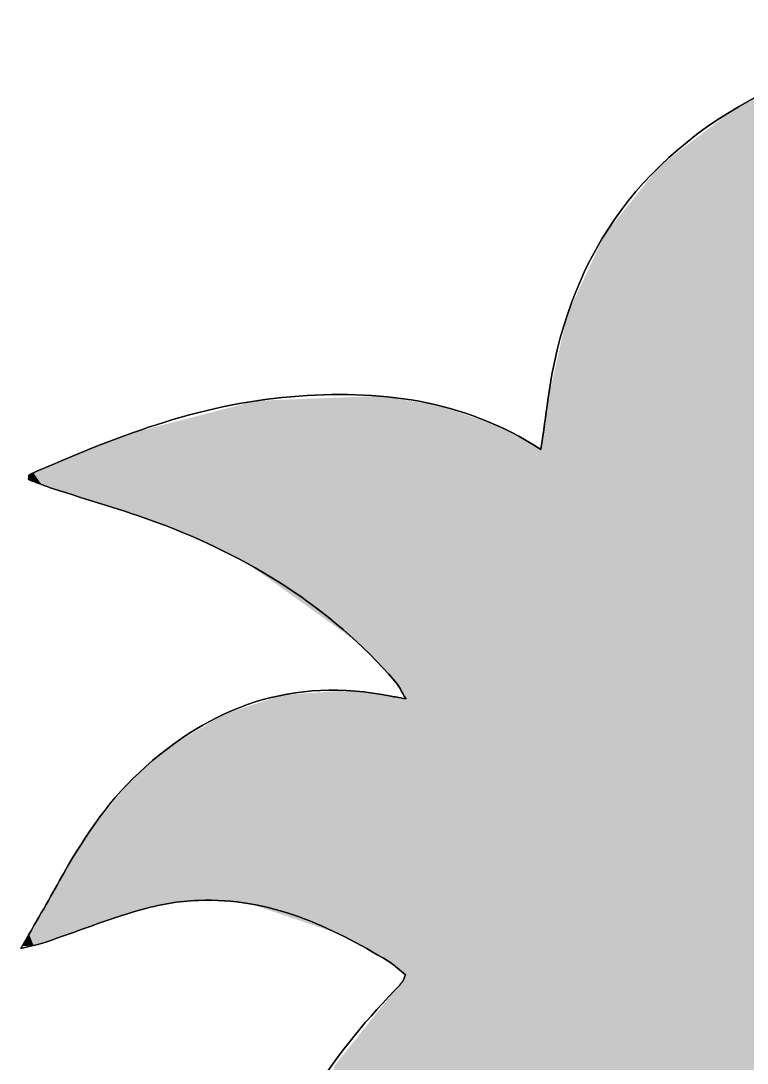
# Model space of a CAD drawing. Extents: x 212 to 466, y -242 to -141.
# Drawn here: x 317.81 to 339.29, y -172.08 to -141.26 of the extents above; entities that cross this region are included whole.
import ezdxf

# ---------------------------------------------------------------- set-up
doc = ezdxf.new("R2010")
doc.units = 0
doc.layers.add('LAYER_1', color=7, linetype='CONTINUOUS')

# ---------------------------------------------------------------- blocks, each defined once
blk = doc.blocks.new('*U2')
at = {"layer": 'LAYER_1', "color": 7}
for points in [[(339.978, -208.591), (338.867, -143.903), (339.978, -143.299)], [(338.867, -208.597), (338.088, -144.498), (338.867, -143.903)], [(338.867, -208.597), (338.867, -143.903), (339.978, -208.591)], [(338.088, -208.601), (337.077, -145.272), (338.088, -144.498)], [(338.088, -208.601), (338.088, -144.498), (338.867, -208.597)], [(337.077, -208.542), (336.713, -145.55), (337.077, -145.272)], [(337.077, -208.542), (337.077, -145.272), (338.088, -208.601)], [(336.713, -208.515), (336.285, -146.08), (336.713, -145.55)], [(336.713, -208.515), (336.713, -145.55), (337.077, -208.542)], [(336.285, -208.482), (335.085, -147.565), (336.285, -146.08)], [(336.285, -208.482), (336.285, -146.08), (336.713, -208.515)], [(335.085, -208.343), (334.926, -147.905), (335.085, -147.565)], [(335.085, -208.343), (335.085, -147.565), (336.285, -208.482)], [(334.926, -208.325), (333.974, -149.941), (334.926, -147.905)], [(334.926, -208.325), (334.926, -147.905), (335.085, -208.343)], [(333.974, -208.131), (333.393, -152.5), (333.974, -149.941)], [(333.974, -208.131), (333.974, -149.941), (334.926, -208.325)], [(324.777, -157.496), (324.661, -152.525), (324.777, -152.495)], [(325.455, -157.981), (324.777, -152.495), (325.455, -152.469)], [(324.777, -157.496), (324.777, -152.495), (325.455, -157.981)], [(325.571, -158.065), (325.455, -152.469), (325.571, -152.465)], [(325.455, -157.981), (325.455, -152.469), (325.571, -158.065)], [(326.47, -158.707), (325.571, -152.465), (326.47, -152.431)], [(325.571, -158.065), (325.571, -152.465), (326.47, -158.707)], [(327.063, -159.131), (326.47, -152.431), (327.063, -152.408)], [(326.47, -158.707), (326.47, -152.431), (327.063, -159.131)], [(327.21, -159.237), (327.063, -152.408), (327.21, -152.403)], [(327.063, -159.131), (327.063, -152.408), (327.21, -159.237)], [(327.437, -159.399), (327.21, -152.403), (327.437, -152.394)], [(327.21, -159.237), (327.21, -152.403), (327.437, -159.399)], [(327.741, -159.617), (327.437, -152.394), (327.741, -152.382)], [(327.437, -159.399), (327.437, -152.394), (327.741, -159.617)], [(328.421, -160.29), (327.741, -152.382), (328.421, -152.356)], [(327.741, -159.617), (327.741, -152.382), (328.421, -160.29)], [(328.421, -160.29), (328.421, -152.356), (328.423, -160.292)], [(328.423, -160.292), (328.421, -152.356), (328.423, -152.357)], [(328.423, -160.292), (328.423, -152.357), (328.45, -160.319)], [(328.45, -160.319), (328.423, -152.357), (328.45, -152.361)], [(328.45, -160.319), (328.45, -152.361), (328.459, -160.328)], [(328.459, -160.328), (328.45, -152.361), (328.459, -152.362)], [(328.459, -160.328), (328.459, -152.362), (328.733, -160.627)], [(328.733, -160.627), (328.459, -152.362), (328.733, -152.406)], [(328.733, -160.627), (328.733, -152.406), (328.765, -160.663)], [(328.765, -160.663), (328.733, -152.406), (328.765, -152.411)], [(328.765, -160.663), (328.765, -152.411), (328.784, -160.684)], [(328.784, -160.684), (328.765, -152.411), (328.784, -152.414)], [(328.784, -160.684), (328.784, -152.414), (328.795, -160.695)], [(328.795, -160.695), (328.784, -152.414), (328.795, -152.416)], [(328.795, -160.695), (328.795, -152.416), (328.803, -160.705)], [(328.803, -160.705), (328.795, -152.416), (328.803, -152.417)], [(328.803, -160.705), (328.803, -152.417), (328.864, -160.774)], [(328.864, -160.774), (328.803, -152.417), (328.864, -152.427)], [(328.864, -160.774), (328.864, -152.427), (328.87, -160.782)], [(328.87, -160.782), (328.864, -152.427), (328.87, -152.428)], [(328.87, -160.782), (328.87, -152.428), (328.88, -160.793)], [(328.88, -160.793), (328.87, -152.428), (328.88, -152.429)], [(328.88, -160.793), (328.88, -152.429), (328.886, -160.8)], [(328.886, -160.8), (328.88, -152.429), (328.886, -152.43)], [(328.886, -160.8), (328.886, -152.43), (328.959, -160.9)], [(328.959, -160.9), (328.886, -152.43), (328.959, -152.442)], [(328.959, -160.9), (328.959, -152.442), (329.069, -161.085)], [(329.069, -161.085), (328.959, -152.442), (329.069, -152.46)], [(329.069, -161.085), (329.069, -152.46), (329.105, -161.146)], [(329.105, -161.146), (329.069, -152.46), (329.105, -152.465)], [(329.105, -161.146), (329.105, -152.465), (329.175, -161.262)], [(329.175, -161.262), (329.105, -152.465), (329.175, -152.476)], [(329.175, -161.262), (329.175, -152.476), (329.196, -161.298)], [(329.196, -161.298), (329.175, -152.476), (329.196, -152.48)], [(329.196, -206.674), (329.196, -152.48), (330.166, -207.072)], [(330.166, -207.072), (329.196, -152.48), (330.166, -152.634)], [(333.393, -208.012), (333.349, -152.822), (333.393, -152.5)], [(333.393, -208.012), (333.393, -152.5), (333.974, -208.131)], [(323.836, -156.982), (323.315, -152.874), (323.836, -152.739)], [(324.063, -157.091), (323.836, -152.739), (324.063, -152.68)], [(323.836, -156.982), (323.836, -152.739), (324.063, -157.091)], [(324.083, -157.1), (324.063, -152.68), (324.083, -152.675)], [(324.063, -157.091), (324.063, -152.68), (324.083, -157.1)], [(324.472, -157.288), (324.083, -152.675), (324.472, -152.574)], [(324.083, -157.1), (324.083, -152.675), (324.472, -157.288)], [(324.515, -157.309), (324.472, -152.574), (324.515, -152.563)], [(324.472, -157.288), (324.472, -152.574), (324.515, -157.309)], [(324.581, -157.356), (324.515, -152.563), (324.581, -152.546)], [(324.515, -157.309), (324.515, -152.563), (324.581, -157.356)], [(324.661, -157.413), (324.581, -152.546), (324.661, -152.525)], [(324.581, -157.356), (324.581, -152.546), (324.661, -157.413)], [(324.661, -157.413), (324.661, -152.525), (324.777, -157.496)], [(330.166, -207.072), (330.166, -152.634), (330.883, -207.366)], [(330.883, -207.366), (330.166, -152.634), (330.883, -152.879)], [(333.349, -208.003), (333.254, -153.495), (333.349, -152.822)], [(333.349, -208.003), (333.349, -152.822), (333.393, -208.012)], [(322.679, -156.427), (322.223, -153.156), (322.679, -153.038)], [(322.712, -156.44), (322.679, -153.038), (322.712, -153.03)], [(322.679, -156.427), (322.679, -153.038), (322.712, -156.44)], [(323.161, -156.656), (322.712, -153.03), (323.161, -152.914)], [(322.712, -156.44), (322.712, -153.03), (323.161, -156.656)], [(323.217, -156.683), (323.161, -152.914), (323.217, -152.899)], [(323.161, -156.656), (323.161, -152.914), (323.217, -156.683)], [(323.315, -156.73), (323.217, -152.899), (323.315, -152.874)], [(323.217, -156.683), (323.217, -152.899), (323.315, -156.73)], [(323.315, -156.73), (323.315, -152.874), (323.836, -156.982)], [(330.883, -207.366), (330.883, -152.879), (331.866, -207.663)], [(331.866, -207.663), (330.883, -152.879), (331.866, -153.214)], [(321.456, -155.956), (321.111, -153.445), (321.456, -153.355)], [(321.456, -155.956), (321.456, -153.355), (321.458, -155.957)], [(321.458, -155.957), (321.456, -153.355), (321.458, -153.355)], [(321.593, -156.005), (321.458, -153.355), (321.593, -153.32)], [(321.458, -155.957), (321.458, -153.355), (321.593, -156.005)], [(321.656, -156.028), (321.593, -153.32), (321.656, -153.303)], [(321.593, -156.005), (321.593, -153.32), (321.656, -156.028)], [(321.744, -156.06), (321.656, -153.303), (321.744, -153.281)], [(321.656, -156.028), (321.656, -153.303), (321.744, -156.06)], [(321.81, -156.083), (321.744, -153.281), (321.81, -153.263)], [(321.744, -156.06), (321.744, -153.281), (321.81, -156.083)], [(321.845, -156.097), (321.81, -153.263), (321.845, -153.255)], [(321.81, -156.083), (321.81, -153.263), (321.845, -156.097)], [(321.859, -156.103), (321.845, -153.255), (321.859, -153.251)], [(321.845, -156.097), (321.845, -153.255), (321.859, -156.103)], [(322.141, -156.214), (321.859, -153.251), (322.141, -153.178)], [(321.859, -156.103), (321.859, -153.251), (322.141, -156.214)], [(322.222, -156.246), (322.141, -153.178), (322.222, -153.157)], [(322.141, -156.214), (322.141, -153.178), (322.222, -156.246)], [(322.223, -156.247), (322.222, -153.157), (322.223, -153.156)], [(322.222, -156.246), (322.222, -153.157), (322.223, -156.247)], [(322.223, -156.247), (322.223, -153.156), (322.679, -156.427)], [(331.866, -207.663), (331.866, -153.214), (332.249, -207.779)], [(332.249, -207.779), (331.866, -153.214), (332.249, -153.408)], [(332.249, -207.779), (332.249, -153.408), (332.699, -207.871)], [(332.699, -207.871), (332.249, -153.408), (332.699, -153.636)], [(320.883, -155.772), (319.865, -153.927), (320.883, -153.533)], [(321.037, -155.822), (320.883, -153.533), (321.037, -153.473)], [(320.883, -155.772), (320.883, -153.533), (321.037, -155.822)], [(321.111, -155.845), (321.037, -153.473), (321.111, -153.445)], [(321.037, -155.822), (321.037, -153.473), (321.111, -155.845)], [(321.111, -155.845), (321.111, -153.445), (321.456, -155.956)], [(332.699, -207.871), (332.699, -153.636), (333.11, -207.954)], [(333.11, -207.954), (332.699, -153.636), (333.11, -153.883)], [(333.254, -207.984), (333.202, -153.859), (333.254, -153.495)], [(333.254, -207.984), (333.254, -153.495), (333.349, -208.003)], [(319.57, -155.352), (319.34, -154.13), (319.57, -154.041)], [(319.865, -155.446), (319.57, -154.041), (319.865, -153.927)], [(319.57, -155.352), (319.57, -154.041), (319.865, -155.446)], [(319.865, -155.446), (319.865, -153.927), (320.883, -155.772)], [(333.202, -207.973), (333.11, -153.883), (333.202, -153.859)], [(333.11, -207.954), (333.11, -153.883), (333.202, -207.973)], [(333.202, -207.973), (333.202, -153.859), (333.254, -207.984)], [(318.916, -155.142), (318.73, -154.39), (318.916, -154.311)], [(318.927, -155.145), (318.916, -154.311), (318.927, -154.306)], [(318.916, -155.142), (318.916, -154.311), (318.927, -155.145)], [(319.34, -155.278), (318.927, -154.306), (319.34, -154.13)], [(318.927, -155.145), (318.927, -154.306), (319.34, -155.278)], [(319.34, -155.278), (319.34, -154.13), (319.57, -155.352)], [(318.188, -154.883), (318.057, -154.683), (318.188, -154.626)], [(318.418, -154.967), (318.188, -154.626), (318.418, -154.524)], [(318.188, -154.883), (318.188, -154.626), (318.418, -154.967)], [(318.464, -154.985), (318.418, -154.524), (318.464, -154.504)], [(318.418, -154.967), (318.418, -154.524), (318.464, -154.985)], [(318.472, -154.987), (318.464, -154.504), (318.472, -154.5)], [(318.464, -154.985), (318.464, -154.504), (318.472, -154.987)], [(318.73, -155.082), (318.472, -154.5), (318.73, -154.39)], [(318.472, -154.987), (318.472, -154.5), (318.73, -155.082)], [(318.73, -155.082), (318.73, -154.39), (318.916, -155.142)], [(318.055, -154.834), (318.04, -154.828), (318.055, -154.684)], [(318.057, -154.835), (318.055, -154.684), (318.057, -154.683)], [(318.055, -154.834), (318.055, -154.684), (318.057, -154.835)], [(318.057, -154.835), (318.057, -154.683), (318.188, -154.883)], [(326.47, -168.003), (325.571, -161.191), (326.47, -161.129)], [(327.063, -168.203), (326.47, -161.129), (327.063, -161.087)], [(326.47, -168.003), (326.47, -161.129), (327.063, -168.203)], [(327.21, -168.253), (327.063, -161.087), (327.21, -161.077)], [(327.063, -168.203), (327.063, -161.087), (327.21, -168.253)], [(327.437, -168.377), (327.21, -161.077), (327.437, -161.062)], [(327.21, -168.253), (327.21, -161.077), (327.437, -168.377)], [(327.437, -168.377), (327.437, -161.062), (327.741, -168.543)], [(327.741, -168.543), (327.437, -161.062), (327.741, -161.094)], [(327.741, -168.543), (327.741, -161.094), (328.421, -168.913)], [(328.421, -168.913), (327.741, -161.094), (328.421, -161.167)], [(324.777, -167.429), (324.661, -161.486), (324.777, -161.448)], [(325.455, -167.659), (324.777, -161.448), (325.455, -161.228)], [(324.777, -167.429), (324.777, -161.448), (325.455, -167.659)], [(325.571, -167.699), (325.455, -161.228), (325.571, -161.191)], [(325.455, -167.659), (325.455, -161.228), (325.571, -167.699)], [(325.571, -167.699), (325.571, -161.191), (326.47, -168.003)], [(328.421, -168.913), (328.421, -161.167), (328.423, -168.914)], [(328.423, -168.914), (328.421, -161.167), (328.423, -161.167)], [(328.423, -168.914), (328.423, -161.167), (328.45, -168.929)], [(328.45, -168.929), (328.423, -161.167), (328.45, -161.172)], [(328.45, -168.929), (328.45, -161.172), (328.459, -168.934)], [(328.459, -168.934), (328.45, -161.172), (328.459, -161.173)], [(328.459, -168.934), (328.459, -161.173), (328.733, -169.099)], [(328.733, -169.099), (328.459, -161.173), (328.733, -161.223)], [(328.733, -169.099), (328.733, -161.223), (328.765, -169.122)], [(328.765, -169.122), (328.733, -161.223), (328.765, -161.229)], [(328.765, -169.122), (328.765, -161.229), (328.784, -169.135)], [(328.784, -169.135), (328.765, -161.229), (328.784, -161.233)], [(328.784, -169.135), (328.784, -161.233), (328.795, -169.142)], [(328.795, -169.142), (328.784, -161.233), (328.795, -161.235)], [(328.795, -169.142), (328.795, -161.235), (328.803, -169.15)], [(328.803, -169.15), (328.795, -161.235), (328.803, -161.236)], [(328.803, -169.15), (328.803, -161.236), (328.864, -169.208)], [(328.864, -169.208), (328.803, -161.236), (328.864, -161.248)], [(328.864, -169.208), (328.864, -161.248), (328.87, -169.214)], [(328.87, -169.214), (328.864, -161.248), (328.87, -161.249)], [(328.87, -169.214), (328.87, -161.249), (328.88, -169.224)], [(328.88, -169.224), (328.87, -161.249), (328.88, -161.251)], [(328.88, -169.224), (328.88, -161.251), (328.886, -169.23)], [(328.886, -169.23), (328.88, -161.251), (328.886, -161.252)], [(328.886, -169.23), (328.886, -161.252), (328.959, -169.299)], [(328.959, -169.299), (328.886, -161.252), (328.959, -161.265)], [(328.959, -169.299), (328.959, -161.265), (329.069, -169.405)], [(329.069, -169.405), (328.959, -161.265), (329.069, -161.285)], [(329.069, -169.405), (329.069, -161.285), (329.105, -169.439)], [(329.105, -169.439), (329.069, -161.285), (329.105, -161.289)], [(329.105, -169.439), (329.105, -161.289), (329.175, -169.506)], [(329.175, -169.506), (329.105, -161.289), (329.175, -161.296)], [(329.175, -206.665), (329.175, -161.296), (329.196, -206.674)], [(329.196, -206.674), (329.175, -161.296), (329.196, -161.298)], [(323.836, -167.309), (323.315, -162.066), (323.836, -161.753)], [(324.063, -167.326), (323.836, -161.753), (324.063, -161.679)], [(323.836, -167.309), (323.836, -161.753), (324.063, -167.326)], [(324.083, -167.327), (324.063, -161.679), (324.083, -161.673)], [(324.063, -167.326), (324.063, -161.679), (324.083, -167.327)], [(324.472, -167.355), (324.083, -161.673), (324.472, -161.547)], [(324.083, -167.327), (324.083, -161.673), (324.472, -167.355)], [(324.515, -167.359), (324.472, -161.547), (324.515, -161.533)], [(324.472, -167.355), (324.472, -161.547), (324.515, -167.359)], [(324.581, -167.363), (324.515, -161.533), (324.581, -161.511)], [(324.515, -167.359), (324.515, -161.533), (324.581, -167.363)], [(324.661, -167.39), (324.581, -161.511), (324.661, -161.486)], [(324.581, -167.363), (324.581, -161.511), (324.661, -167.39)], [(324.661, -167.39), (324.661, -161.486), (324.777, -167.429)], [(323.315, -167.272), (323.217, -162.125), (323.315, -162.066)], [(323.315, -167.272), (323.315, -162.066), (323.836, -167.309)], [(323.161, -167.26), (322.712, -162.428), (323.161, -162.159)], [(323.217, -167.264), (323.161, -162.159), (323.217, -162.125)], [(323.161, -167.26), (323.161, -162.159), (323.217, -167.264)], [(323.217, -167.264), (323.217, -162.125), (323.315, -167.272)], [(322.679, -167.29), (322.223, -162.722), (322.679, -162.448)], [(322.712, -167.288), (322.679, -162.448), (322.712, -162.428)], [(322.679, -167.29), (322.679, -162.448), (322.712, -167.288)], [(322.712, -167.288), (322.712, -162.428), (323.161, -167.26)], [(322.141, -167.374), (321.859, -163.023), (322.141, -162.79)], [(322.222, -167.361), (322.141, -162.79), (322.222, -162.723)], [(322.141, -167.374), (322.141, -162.79), (322.222, -167.361)], [(322.223, -167.361), (322.222, -162.723), (322.223, -162.722)], [(322.222, -167.361), (322.222, -162.723), (322.223, -167.361)], [(322.223, -167.361), (322.223, -162.722), (322.679, -167.29)], [(321.593, -167.492), (321.458, -163.354), (321.593, -163.242)], [(321.656, -167.474), (321.593, -163.242), (321.656, -163.19)], [(321.593, -167.492), (321.593, -163.242), (321.656, -167.474)], [(321.744, -167.45), (321.656, -163.19), (321.744, -163.117)], [(321.656, -167.474), (321.656, -163.19), (321.744, -167.45)], [(321.81, -167.431), (321.744, -163.117), (321.81, -163.063)], [(321.744, -167.45), (321.744, -163.117), (321.81, -167.431)], [(321.845, -167.422), (321.81, -163.063), (321.845, -163.035)], [(321.81, -167.431), (321.81, -163.063), (321.845, -167.422)], [(321.859, -167.418), (321.845, -163.035), (321.859, -163.023)], [(321.845, -167.422), (321.845, -163.035), (321.859, -167.418)], [(321.859, -167.418), (321.859, -163.023), (322.141, -167.374)], [(321.456, -167.529), (321.111, -163.685), (321.456, -163.355)], [(321.458, -167.529), (321.456, -163.355), (321.458, -163.354)], [(321.456, -167.529), (321.456, -163.355), (321.458, -167.529)], [(321.458, -167.529), (321.458, -163.354), (321.593, -167.492)], [(321.037, -167.646), (320.883, -163.945), (321.037, -163.755)], [(321.111, -167.625), (321.037, -163.755), (321.111, -163.685)], [(321.037, -167.646), (321.037, -163.755), (321.111, -167.625)], [(321.111, -167.625), (321.111, -163.685), (321.456, -167.529)], [(320.883, -167.689), (319.865, -165.197), (320.883, -163.945)], [(320.883, -167.689), (320.883, -163.945), (321.037, -167.646)], [(319.865, -168.037), (319.57, -165.681), (319.865, -165.197)], [(319.865, -168.037), (319.865, -165.197), (320.883, -167.689)], [(319.57, -168.139), (319.34, -166.059), (319.57, -165.681)], [(319.57, -168.139), (319.57, -165.681), (319.865, -168.037)], [(319.34, -168.22), (318.927, -166.737), (319.34, -166.059)], [(319.34, -168.22), (319.34, -166.059), (319.57, -168.139)], [(318.916, -168.371), (318.73, -167.083), (318.916, -166.756)], [(318.927, -168.367), (318.916, -166.756), (318.927, -166.737)], [(318.916, -168.371), (318.916, -166.756), (318.927, -168.367)], [(318.927, -168.367), (318.927, -166.737), (319.34, -168.22)], [(318.73, -168.435), (318.472, -167.537), (318.73, -167.083)], [(318.73, -168.435), (318.73, -167.083), (318.916, -168.371)], [(318.464, -168.526), (318.418, -167.634), (318.464, -167.551)], [(318.472, -168.524), (318.464, -167.551), (318.472, -167.537)], [(318.464, -168.526), (318.464, -167.551), (318.472, -168.524)], [(318.472, -168.524), (318.472, -167.537), (318.73, -168.435)], [(318.418, -168.538), (318.188, -168.035), (318.418, -167.634)], [(318.418, -168.538), (318.418, -167.634), (318.464, -168.526)], [(318.188, -168.599), (318.057, -168.263), (318.188, -168.035)], [(318.188, -168.599), (318.188, -168.035), (318.418, -168.538)], [(318.04, -168.608), (317.853, -168.619), (318.04, -168.293)], [(318.055, -168.607), (318.04, -168.293), (318.055, -168.267)], [(318.04, -168.608), (318.04, -168.293), (318.055, -168.607)], [(318.057, -168.607), (318.055, -168.267), (318.057, -168.263)], [(318.055, -168.607), (318.055, -168.267), (318.057, -168.607)], [(318.057, -168.607), (318.057, -168.263), (318.188, -168.599)], [(329.069, -206.622), (328.959, -169.801), (329.069, -169.65)], [(329.105, -206.636), (329.069, -169.65), (329.105, -169.6)], [(329.069, -206.622), (329.069, -169.65), (329.105, -206.636)], [(329.175, -206.665), (329.105, -169.6), (329.175, -169.506)], [(329.105, -206.636), (329.105, -169.6), (329.175, -206.665)], [(328.765, -206.476), (328.733, -170.095), (328.765, -170.054)], [(328.784, -206.487), (328.765, -170.054), (328.784, -170.03)], [(328.765, -206.476), (328.765, -170.054), (328.784, -206.487)], [(328.795, -206.493), (328.784, -170.03), (328.795, -170.017)], [(328.784, -206.487), (328.784, -170.03), (328.795, -206.493)], [(328.803, -206.498), (328.795, -170.017), (328.803, -170.006)], [(328.795, -206.493), (328.795, -170.017), (328.803, -206.498)], [(328.864, -206.534), (328.803, -170.006), (328.864, -169.93)], [(328.803, -206.498), (328.803, -170.006), (328.864, -206.534)], [(328.87, -206.538), (328.864, -169.93), (328.87, -169.922)], [(328.864, -206.534), (328.864, -169.93), (328.87, -206.538)], [(328.88, -206.544), (328.87, -169.922), (328.88, -169.908)], [(328.87, -206.538), (328.87, -169.922), (328.88, -206.544)], [(328.886, -206.546), (328.88, -169.908), (328.886, -169.9)], [(328.88, -206.544), (328.88, -169.908), (328.886, -206.546)], [(328.959, -206.576), (328.886, -169.9), (328.959, -169.801)], [(328.886, -206.546), (328.886, -169.9), (328.959, -206.576)], [(328.959, -206.576), (328.959, -169.801), (329.069, -206.622)], [(328.733, -206.457), (328.459, -170.438), (328.733, -170.095)], [(328.733, -206.457), (328.733, -170.095), (328.765, -206.476)], [(328.421, -206.273), (327.741, -171.337), (328.421, -170.485)], [(328.423, -206.274), (328.421, -170.485), (328.423, -170.483)], [(328.421, -206.273), (328.421, -170.485), (328.423, -206.274)], [(328.45, -206.29), (328.423, -170.483), (328.45, -170.449)], [(328.423, -206.274), (328.423, -170.483), (328.45, -206.29)], [(328.459, -206.296), (328.45, -170.449), (328.459, -170.438)], [(328.45, -206.29), (328.45, -170.449), (328.459, -206.296)], [(328.459, -206.296), (328.459, -170.438), (328.733, -206.457)], [(327.741, -205.873), (327.437, -171.718), (327.741, -171.337)], [(327.741, -205.873), (327.741, -171.337), (328.421, -206.273)], [(327.437, -205.693), (327.21, -172.003), (327.437, -171.718)], [(327.437, -205.693), (327.437, -171.718), (327.741, -205.873)], [(327.21, -205.559), (327.063, -172.188), (327.21, -172.003)], [(327.21, -205.559), (327.21, -172.003), (327.437, -205.693)]]:
    blk.add_solid(points, dxfattribs=at)
blk = doc.blocks.new('BLOCK_2')
at = {"layer": 'LAYER_1'}
for points in [[(359.585, -149.061), (359.275, -148.962), (359.126, -148.89), (358.97, -148.868), (357.686, -148.685), (356.4, -148.514), (355.115, -148.335), (353.362, -148.09), (351.629, -148.169), (349.909, -148.605), (346.851, -149.381), (344.398, -151.125), (342.25, -153.362), (342.062, -153.558), (341.916, -153.793), (341.75, -154.01), (341.59, -153.621), (341.562, -153.349), (341.594, -153.084), (341.996, -149.762), (343.22, -146.766), (345.201, -144.077), (345.736, -143.35), (346.309, -142.651), (346.859, -141.935), (346.987, -141.77), (347.094, -141.588), (347.31, -141.265), (344.616, -141.865), (342.043, -142.232), (339.703, -143.436), (336.008, -145.337), (333.944, -148.38), (333.396, -152.478), (333.335, -152.935), (333.268, -153.391), (333.192, -153.935), (330.865, -152.431), (328.377, -152.161), (325.794, -152.376), (323.054, -152.604), (320.538, -153.584), (318.057, -154.683), (318.045, -154.688), (318.05, -154.733), (318.04, -154.828), (318.272, -154.914), (318.522, -155.015), (318.778, -155.098), (319.797, -155.43), (320.831, -155.719), (321.834, -156.092), (324.545, -157.1), (326.953, -158.578), (328.871, -160.782), (328.983, -160.911), (329.057, -161.075), (329.203, -161.309), (328.975, -161.267), (328.867, -161.249), (328.759, -161.228), (325.871, -160.651), (323.43, -161.511), (321.308, -163.491), (320.321, -164.413), (319.609, -165.517), (318.96, -166.678), (318.609, -167.306), (318.248, -167.928), (317.813, -168.69), (318.158, -168.602), (318.345, -168.568), (318.523, -168.507), (319.457, -168.189), (320.379, -167.83), (321.325, -167.553), (321.885, -167.389), (322.48, -167.287), (323.063, -167.264), (325.154, -167.179), (326.962, -168.024), (328.694, -169.075), (328.877, -169.186), (329.033, -169.342), (329.191, -169.469), (329.144, -169.573), (329.13, -169.63), (329.097, -169.671), (329.027, -169.759), (328.949, -169.842), (328.87, -169.922), (326.932, -171.911), (325.51, -174.239), (324.46, -176.79), (321.95, -182.886), (321.136, -189.241), (321.759, -195.78), (321.971, -198.016), (322.633, -200.148), (323.839, -202.075), (325.536, -204.788), (328.04, -206.426), (331.022, -207.413), (332.88, -208.027), (334.795, -208.381), (336.74, -208.519), (339.616, -208.723), (342.493, -208.775), (345.327, -208.085), (350.356, -206.858), (353.783, -203.875), (355.366, -198.888), (355.943, -197.073), (356.172, -195.202), (356.226, -193.304), (356.319, -190.059), (355.761, -186.897), (355.015, -183.762), (354.05, -179.706), (352.687, -175.807), (350.383, -172.289), (350.34, -172.223), (350.329, -172.136), (350.305, -172.067), (350.783, -171.483), (351.135, -171.251), (351.984, -171.002), (353.558, -170.54), (355.163, -170.573), (356.77, -170.743), (357.825, -170.855), (358.877, -171.006), (360.049, -171.155), (359.912, -170.942), (359.855, -170.818), (359.767, -170.722), (358.985, -169.87), (358.22, -169), (357.406, -168.179), (355.595, -166.352), (353.418, -165.364), (350.815, -165.394), (350.61, -165.396), (350.405, -165.352), (350.109, -165.32), (350.301, -165.075), (350.412, -164.915), (350.541, -164.771), (351.755, -163.422), (353.243, -162.472), (354.923, -161.82), (355.947, -161.423), (356.993, -161.079), (358.027, -160.704), (358.192, -160.644), (358.344, -160.549), (358.606, -160.419), (357.457, -159.99), (356.424, -159.615), (355.401, -159.219), (352.62, -158.141), (349.887, -158.244), (347.192, -159.515), (347.008, -159.602), (346.809, -159.658), (346.618, -159.729), (346.577, -159.686), (346.536, -159.643), (346.495, -159.6), (346.852, -158.904), (347.167, -158.182), (347.575, -157.517), (348.638, -155.784), (350.095, -154.418), (351.701, -153.194), (353.49, -151.831), (355.492, -150.866), (357.545, -149.986), (358.186, -149.712), (358.816, -149.411), (359.585, -149.061)], [(359.585, -149.061), (358.816, -149.411), (358.186, -149.712), (357.545, -149.986), (355.492, -150.866), (353.49, -151.831), (351.701, -153.194), (350.095, -154.418), (348.638, -155.784), (347.575, -157.517), (347.167, -158.182), (346.852, -158.904), (346.495, -159.6), (346.536, -159.643), (346.577, -159.686), (346.618, -159.729), (346.809, -159.658), (347.008, -159.602), (347.192, -159.515), (349.887, -158.244), (352.62, -158.141), (355.401, -159.219), (356.424, -159.615), (357.457, -159.99), (358.606, -160.419), (358.344, -160.549), (358.192, -160.644), (358.027, -160.704), (356.993, -161.079), (355.947, -161.423), (354.923, -161.82), (353.243, -162.472), (351.755, -163.422), (350.541, -164.771), (350.412, -164.915), (350.301, -165.075), (350.109, -165.32), (350.405, -165.352), (350.61, -165.396), (350.815, -165.394), (353.418, -165.364), (355.595, -166.352), (357.406, -168.179), (358.22, -169), (358.985, -169.87), (359.767, -170.722), (359.855, -170.818), (359.912, -170.942), (360.049, -171.155), (358.877, -171.006), (357.825, -170.855), (356.77, -170.743), (355.163, -170.573), (353.558, -170.54), (351.984, -171.002), (351.135, -171.251), (350.783, -171.483), (350.305, -172.067), (350.329, -172.136), (350.34, -172.223), (350.383, -172.289), (352.687, -175.807), (354.05, -179.706), (355.015, -183.762), (355.761, -186.897), (356.319, -190.059), (356.226, -193.304), (356.172, -195.202), (355.943, -197.073), (355.366, -198.888), (353.783, -203.875), (350.356, -206.858), (345.327, -208.085), (342.493, -208.775), (339.616, -208.723), (336.74, -208.519), (334.795, -208.381), (332.88, -208.027), (331.022, -207.413), (328.04, -206.426), (325.536, -204.788), (323.839, -202.075), (322.633, -200.148), (321.971, -198.016), (321.759, -195.78), (321.136, -189.241), (321.95, -182.886), (324.46, -176.79), (325.51, -174.239), (326.932, -171.911), (328.87, -169.922), (328.949, -169.842), (329.027, -169.759), (329.097, -169.671), (329.13, -169.63), (329.144, -169.573), (329.191, -169.469), (329.033, -169.342), (328.877, -169.186), (328.694, -169.075), (326.962, -168.024), (325.154, -167.179), (323.063, -167.264), (322.48, -167.287), (321.885, -167.389), (321.325, -167.553), (320.379, -167.83), (319.457, -168.189), (318.523, -168.507), (318.345, -168.568), (318.158, -168.602), (317.813, -168.69), (318.248, -167.928), (318.609, -167.306), (318.96, -166.678), (319.609, -165.517), (320.321, -164.413), (321.308, -163.491), (323.43, -161.511), (325.871, -160.651), (328.759, -161.228), (328.867, -161.249), (328.975, -161.267), (329.203, -161.309), (329.057, -161.075), (328.983, -160.911), (328.871, -160.782), (326.953, -158.578), (324.545, -157.1), (321.834, -156.092), (320.831, -155.719), (319.797, -155.43), (318.778, -155.098), (318.522, -155.015), (318.272, -154.914), (318.04, -154.828), (318.05, -154.733), (318.045, -154.688), (318.057, -154.683), (320.538, -153.584), (323.054, -152.604), (325.794, -152.376), (328.377, -152.161), (330.865, -152.431), (333.192, -153.935), (333.268, -153.391), (333.335, -152.935), (333.396, -152.478), (333.944, -148.38), (336.008, -145.337), (339.703, -143.436), (342.043, -142.232), (344.616, -141.865), (347.31, -141.265), (347.094, -141.588), (346.987, -141.77), (346.859, -141.935), (346.309, -142.651), (345.736, -143.35), (345.201, -144.077), (343.22, -146.766), (341.996, -149.762), (341.594, -153.084), (341.562, -153.349), (341.59, -153.621), (341.75, -154.01), (341.916, -153.793), (342.062, -153.558), (342.25, -153.362), (344.398, -151.125), (346.851, -149.381), (349.909, -148.605), (351.629, -148.169), (353.362, -148.09), (355.115, -148.335), (356.4, -148.514), (357.686, -148.685), (358.97, -148.868), (359.126, -148.89), (359.275, -148.962), (359.585, -149.061)]]:
    blk.add_open_spline(points, degree=3, knots=[0, 0, 0, 0, 1, 1, 1, 2, 2, 2, 3, 3, 3, 4, 4, 4, 5, 5, 5, 6, 6, 6, 7, 7, 7, 8, 8, 8, 9, 9, 9, 10, 10, 10, 11, 11, 11, 12, 12, 12, 13, 13, 13, 14, 14, 14, 15, 15, 15, 16, 16, 16, 17, 17, 17, 18, 18, 18, 19, 19, 19, 20, 20, 20, 21, 21, 21, 22, 22, 22, 23, 23, 23, 24, 24, 24, 25, 25, 25, 26, 26, 26, 27, 27, 27, 28, 28, 28, 29, 29, 29, 30, 30, 30, 31, 31, 31, 32, 32, 32, 33, 33, 33, 34, 34, 34, 35, 35, 35, 36, 36, 36, 37, 37, 37, 38, 38, 38, 39, 39, 39, 40, 40, 40, 41, 41, 41, 42, 42, 42, 43, 43, 43, 44, 44, 44, 45, 45, 45, 46, 46, 46, 47, 47, 47, 48, 48, 48, 49, 49, 49, 50, 50, 50, 51, 51, 51, 52, 52, 52, 53, 53, 53, 54, 54, 54, 55, 55, 55, 56, 56, 56, 57, 57, 57, 58, 58, 58, 59, 59, 59, 60, 60, 60, 60], dxfattribs=at)
at = {"layer": 'LAYER_1', "color": 7}
blk.add_blockref('*U2', (0, 0), dxfattribs=at)

msp = doc.modelspace()

# ---------------------------------------------------------------- block references
at = {"layer": 'LAYER_1'}
msp.add_blockref('BLOCK_2', (0, 0), dxfattribs=at)

doc.saveas('drawing.dxf')
